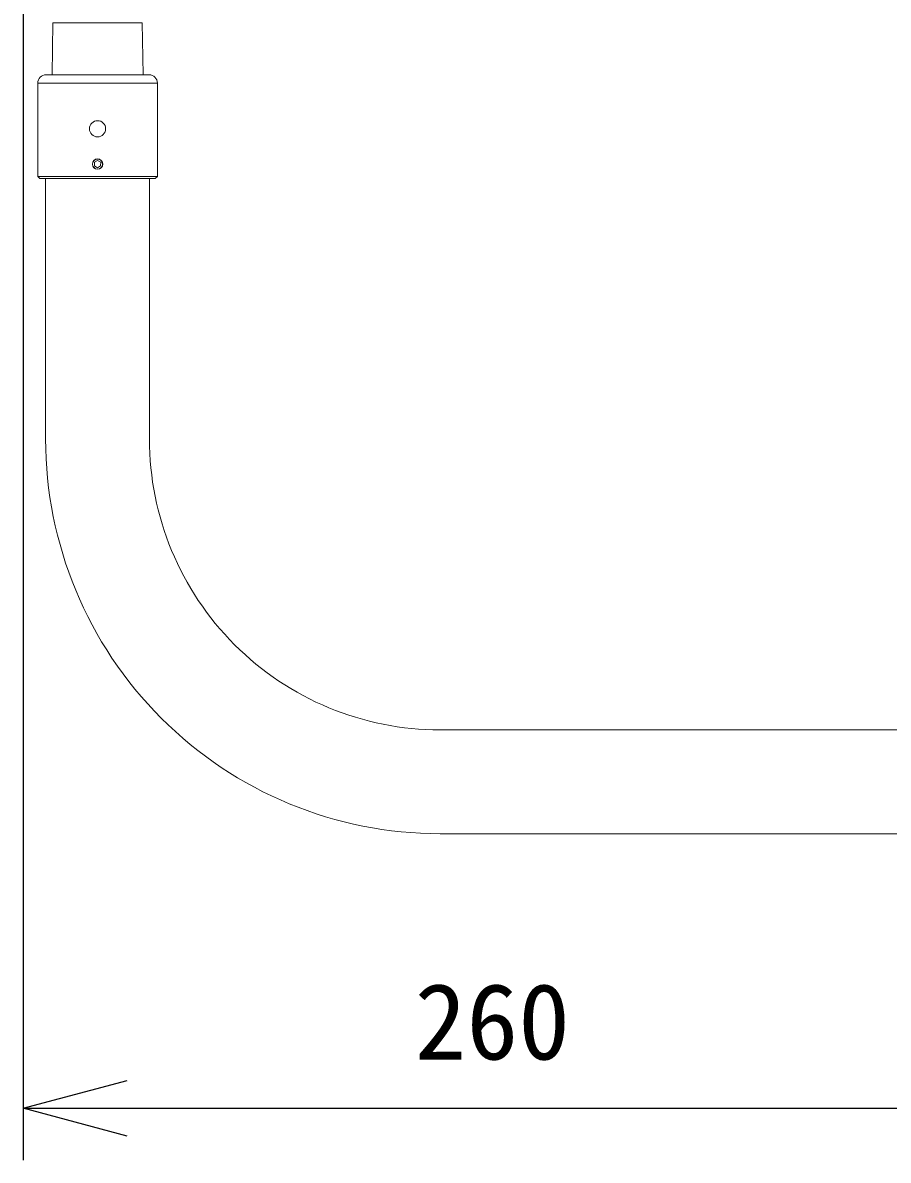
# Model space of a CAD drawing. Units: millimetres, scale not verified. Extents: x -62 to 62, y -56 to 57.
# Drawn here: x 9.38 to 30.22, y 4.99 to 32.37 of the extents above; entities that cross this region are included whole.
import ezdxf
from ezdxf.enums import TextEntityAlignment as Align

# ---------------------------------------------------------------- set-up
doc = ezdxf.new("R2010")
doc.units = ezdxf.units.MM
doc.header["$LTSCALE"] = 0.125
doc.header["$PDMODE"] = 32
doc.header["$PDSIZE"] = 0.025
for name, color, linetype in [('0-0_0', 7, 'Continuous'), ('0-1_DEFPOINTS', 7, 'Continuous'), ('0-6_SUNPO', 7, 'Continuous')]:
    doc.layers.add(name, color=color, linetype=linetype)
doc.layers.add('0-5_GAIKEI', color=1, linetype='Continuous', lineweight=18)
doc.styles.add('ＭＳ ゴシック', font='')
doc.styles.get('ＭＳ ゴシック').set_extended_font_data('MS Gothic')

# ---------------------------------------------------------------- blocks, each defined once
blk = doc.blocks.new('_OPEN30')
at = {"layer": '0-0_0'}
blk.add_line((0, 0), (-1, 0), dxfattribs=at)
blk.add_lwpolyline([(-1, 0.26795), (0, 0), (-1, -0.26795)], dxfattribs=at)
blk = doc.blocks.new('D1')
at = {"layer": '0-1_DEFPOINTS'}
for p in [(617.7643, 96.1356), (643.7528, 69.9662), (643.7528, 68.1064)]:
    blk.add_point(p, dxfattribs=at)
at = {"layer": '0-6_SUNPO'}
for p, q in [((617.7643, 95.5106), (617.7643, 66.8564)), ((643.7528, 69.3412), (643.7528, 66.8564)), ((620.2643, 68.1064), (641.2528, 68.1064))]:
    blk.add_line(p, q, dxfattribs=at)
at = {"layer": '0-6_SUNPO', "xscale": 2.5, "yscale": 2.5, "rotation": 180}
blk.add_blockref('_OPEN30', (617.7643, 68.1064), dxfattribs=at)
at = {"layer": '0-6_SUNPO', "xscale": 2.5, "yscale": 2.5}
blk.add_blockref('_OPEN30', (643.7528, 68.1064), dxfattribs=at)
at = {"layer": '0-6_SUNPO', "style": 'ＭＳ ゴシック'}
blk.add_text('260', height=1.833, dxfattribs=at).set_placement((627.1872, 68.7314), align=Align.BOTTOM_LEFT)
blk = doc.blocks.new('D6')
at = {"layer": '0-1_DEFPOINTS'}
for p in [(621.0528, 96.3362), (643.7528, 69.9662), (654.7777, 69.9662)]:
    blk.add_point(p, dxfattribs=at)
at = {"layer": '0-6_SUNPO'}
for p, q in [((621.6778, 96.3362), (656.0277, 96.3362)), ((654.7777, 93.8362), (654.7777, 72.4662)), ((644.3778, 69.9662), (656.0277, 69.9662))]:
    blk.add_line(p, q, dxfattribs=at)
at = {"layer": '0-6_SUNPO', "xscale": 2.5, "yscale": 2.5}
for p, rotation in [((654.7777, 96.3362), 90), ((654.7777, 69.9662), 270)]:
    blk.add_blockref('_OPEN30', p, dxfattribs=dict(at, rotation=rotation))
at = {"layer": '0-6_SUNPO', "style": 'ＭＳ ゴシック'}
blk.add_text('264', height=1.833, rotation=90, dxfattribs=at).set_placement((654.1527, 79.5202), align=Align.BOTTOM_LEFT)

msp = doc.modelspace()

# ---------------------------------------------------------------- linework, layer by layer
at = {"layer": '0-5_GAIKEI', "color": 7}
for p, q in [((10.1106, 32.3729), (10.0887, 31.1203)), ((12.2564, 32.3729), (12.2782, 31.1203)), ((12.4235, 31.1203), (9.9435, 31.1203)), ((9.7435, 28.6703), (9.7435, 30.9203)), ((12.6235, 28.6703), (12.6235, 30.9203)), ((9.7435, 28.6703), (9.7935, 28.6203)), ((9.7935, 28.6203), (12.5735, 28.6203)), ((9.9335, 22.3503), (9.9335, 28.6203)), ((12.4335, 28.6203), (12.4335, 22.3503)), ((12.6235, 28.6703), (12.5735, 28.6203)), ((33.9835, 15.3503), (19.4335, 15.3503)), ((33.9035, 12.8503), (19.4335, 12.8503))]:
    msp.add_line(p, q, dxfattribs=at)
at = {"layer": '0-5_GAIKEI'}
for p, q in [((12.2564, 32.3729), (10.1106, 32.3729)), ((12.6235, 30.9203), (9.7435, 30.9203)), ((9.7435, 28.6703), (12.6235, 28.6703))]:
    msp.add_line(p, q, dxfattribs=at)
msp.add_lwpolyline([(11.2586, 29.0133), (11.2583, 28.9267), (11.1832, 28.8837), (11.1083, 28.9273), (11.1086, 29.0139), (11.1838, 29.0569)], close=True, dxfattribs=at)
for centre, radius in [((11.1835, 29.8203), 0.195), ((11.1835, 28.9703), 0.125), ((11.1835, 28.9703), 0.12)]:
    msp.add_circle(centre, radius, dxfattribs=at)
at = {"layer": '0-5_GAIKEI', "color": 7}
for centre, radius, start, end in [((9.9435, 30.9203), 0.2, 90, 180), ((12.4235, 30.9203), 0.2, 0, 90), ((19.4335, 22.3503), 9.5, 179.99999, 270), ((19.4335, 22.3503), 7, 179.99999, 270)]:
    msp.add_arc(centre, radius, start, end, dxfattribs=at)

# ---------------------------------------------------------------- block references
at = {"layer": '0-6_SUNPO'}
for name in ['D1', 'D6']:
    msp.add_blockref(name, (-608.3694, -61.8659), dxfattribs=at)

doc.saveas('drawing.dxf')
